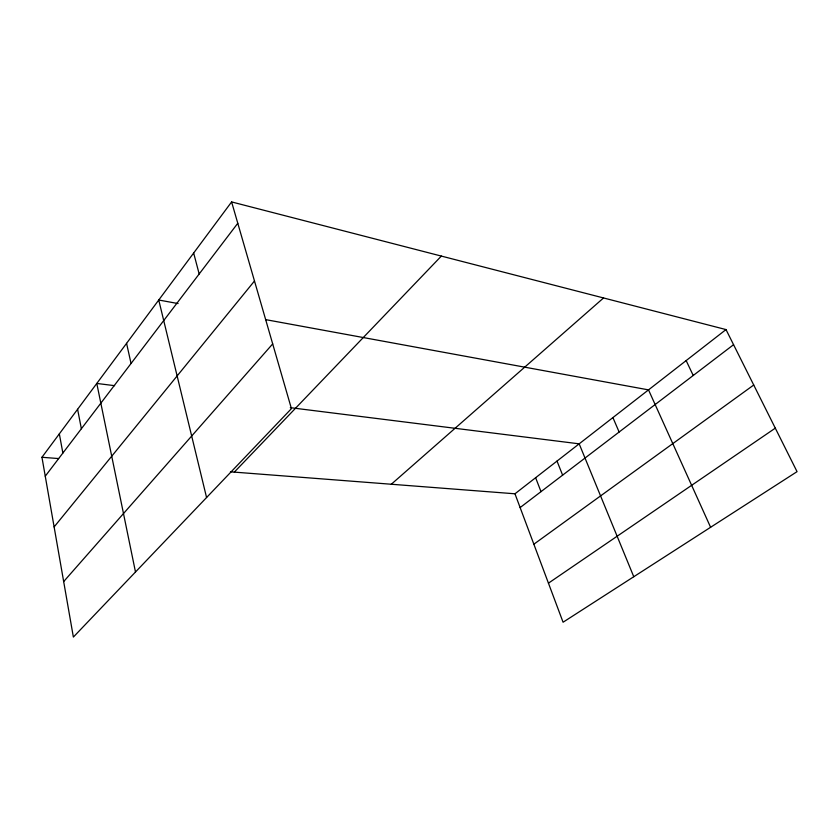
<?xml version="1.0" encoding="UTF-8"?>
<svg xmlns="http://www.w3.org/2000/svg" width="839" height="839" viewBox="0 0 839 839"><rect width="100%" height="100%" fill="white"/><g stroke="black" fill="none" stroke-linecap="round" stroke-linejoin="round"><path stroke-width="1.26" d="M231.606 201.926L291.427 408.645L73.371 637.074L41.95 457.276L231.606 201.926L726.008 329.58L797.05 471.654L563.074 622.223L514.968 493.793L230.442 471.822M45.254 476.195L237.783 223.268M54.126 526.923L254.49 280.981M63.67 581.574L272.696 343.896M234.312 472.126L441.345 256.084M391.31 484.239L603.545 297.96M514.968 493.793L726.008 329.58M520.128 507.574L733.569 344.693M533.856 544.207L753.737 385.017M548.444 583.168L775.299 428.152M41.95 457.276L58.625 458.566M114.597 385.667L96.789 383.444L135.488 572.009M290.315 407.67L579.172 443.831L633.77 576.729M178.078 303.561L158.749 300.016L206.572 497.537M265.596 319.617L648.516 389.883L710.602 527.28M686.155 360.592L693.224 375.473M612.91 417.581L619.13 432.022M557.012 461.072L562.612 475.147M535.628 477.716L540.998 491.644M193.652 253.032L199.179 273.986M126.574 343.35L131.052 363.486M77.597 409.285L81.373 428.75M59.338 433.868L62.873 453.06"/></g></svg>
